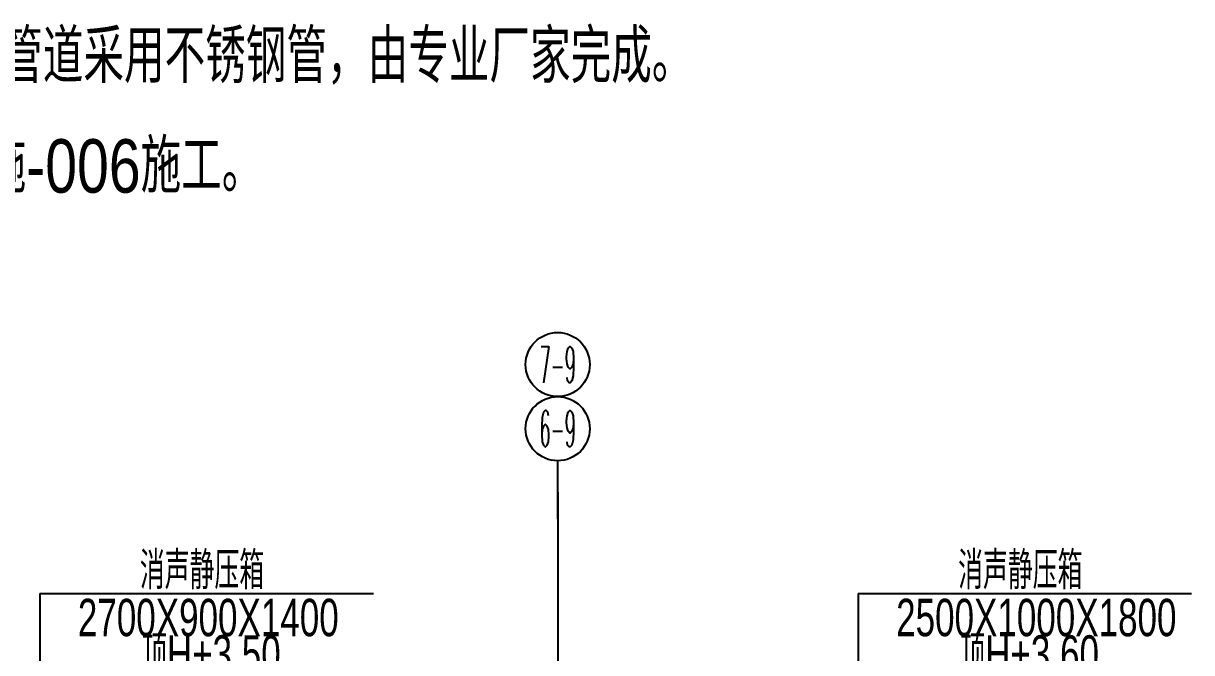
# Model space of a CAD drawing. Extents: x -778003 to -147913, y -2164908 to -814216.
# Drawn here: x -414363 to -408896, y -1291381 to -1288438 of the extents above; entities that cross this region are included whole.
import ezdxf
from ezdxf.enums import TextEntityAlignment as Align

# ---------------------------------------------------------------- set-up
doc = ezdxf.new("R2010")
doc.units = 0
doc.header["$LTSCALE"] = 1000
doc.header["$MEASUREMENT"] = 0
doc.linetypes.add('结构柱网$0$DOTE', pattern=[2.42, 2, -0.2, 0.02, -0.2])
doc.layers.get('0').update_dxf_attribs({"linetype": 'CONTINUOUS'})
for name, color, linetype in [('DUCT-新风标注', 3, 'CONTINUOUS'), ('结构柱网$0$S-ANNO-DOTE', 230, '结构柱网$0$DOTE'), ('结构柱网$0$建-轴网-尺寸', 86, 'CONTINUOUS')]:
    doc.layers.add(name, color=color, linetype=linetype)
doc.styles.add('_THVAC_PIPEDN', font='ROS', dxfattribs={"width": 0.8, "height": 3.5, "bigfont": 'JD'})
doc.styles.add('HZF', font='ROS', dxfattribs={"width": 0.8, "bigfont": 'JD'})
doc.styles.add('结构柱网$0$_TCH_AXIS', font='COMPLEX', dxfattribs={"bigfont": 'GBCBIG'})

# ---------------------------------------------------------------- blocks, each defined once
blk = doc.blocks.new('结构柱网$0$_AXISO')
blk.add_circle((0, 0), 0.5)

msp = doc.modelspace()

# ---------------------------------------------------------------- linework, layer by layer
at = {"layer": 'DUCT-新风标注'}
for p, q in [((-414284.8, -1291103.8), (-412724.8, -1291103.8)), ((-414284.8, -1291103.8), (-414284.8, -1292534.3)), ((-410455.7, -1291103.8), (-408895.7, -1291103.8)), ((-410455.7, -1291103.8), (-410455.7, -1292534.3))]:
    msp.add_line(p, q, dxfattribs=at)
at = {"layer": '结构柱网$0$S-ANNO-DOTE'}
msp.add_line((-411862.3, -1290629.6), (-411862.3, -1299718.1), dxfattribs=at)
at = {"layer": '结构柱网$0$建-轴网-尺寸'}
msp.add_line((-411862.3, -1290757.1), (-411862.3, -1290483.3), dxfattribs=at)

# ---------------------------------------------------------------- block references
ref = msp.add_blockref('结构柱网$0$_AXISO', (-411862.3, -1290033.3), dxfattribs=dict(at, xscale=300, yscale=300, zscale=300))
ref.add_attrib('A', '7-9', dxfattribs={"height": 169.71, "style": '结构柱网$0$_TCH_AXIS', "width": 0.35}).set_placement((-411947.1, -1290118.2), (-411777.4, -1290118.2), align=Align.FIT)
ref = msp.add_blockref('结构柱网$0$_AXISO', (-411862.3, -1290333.3), dxfattribs=dict(at, xscale=300, yscale=300, zscale=300))
ref.add_attrib('A', '6-9', dxfattribs={"height": 169.71, "style": '结构柱网$0$_TCH_AXIS', "width": 0.35}).set_placement((-411947.1, -1290418.2), (-411777.4, -1290418.2), align=Align.FIT)

# ---------------------------------------------------------------- texts
at = {"style": '_THVAC_PIPEDN', "width": 0.8}
for s, p in [('注：高压微雾系统用加湿管道采用不锈钢管，由专业厂家完成。', (-416551.6, -1288716.3, -1000)), ('   新风机组接管参照暖施-006施工。', (-416472.1, -1289229.4))]:
    msp.add_text(s, height=250, dxfattribs=at).set_placement(p)
at = {"layer": 'DUCT-新风标注', "style": 'HZF', "width": 0.7}
for s, p in [('消声静压箱', (-413817.5, -1291083.8, 2350)), ('消声静压箱', (-409988.4, -1291083.8, 2350)), ('2700X900X1400', (-414107.5, -1291303.8, 2350)), ('2500X1000X1800', (-410278.4, -1291303.8, 2350)), ('顶H+3.50', (-413807.5, -1291474.5, 2350)), ('顶H+3.60', (-409978.4, -1291474.5, 2350))]:
    msp.add_text(s, height=175, dxfattribs=at).set_placement(p)

doc.saveas('drawing.dxf')
